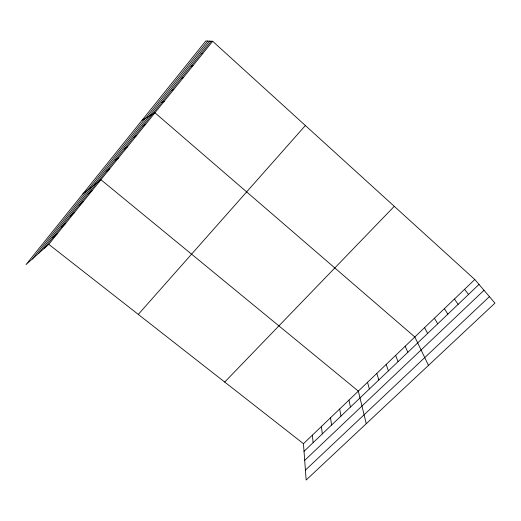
<?xml version="1.0" encoding="UTF-8"?>
<svg xmlns="http://www.w3.org/2000/svg" width="521" height="521" viewBox="0 0 521 521"><rect width="100%" height="100%" fill="white"/><g stroke="black" fill="none" stroke-linecap="round" stroke-linejoin="round"><path stroke-width="0.78" d="M32.289 259.009L207.684 41.061M38.391 253.571L209.54 41.139M44.031 248.55L211.246 41.211M48.766 244.336L212.672 41.276L474.813 279.51L494.95 303.118L306.153 480.023L303.463 443.697L48.766 244.336L26.05 264.557L205.775 40.977L212.672 41.276M138.286 314.41L305.371 125.522M224.707 382.056L394.28 206.323M303.463 443.697L474.813 279.51M304.03 451.323L479.014 284.433M304.694 460.369L484.009 290.295M305.417 470.118L489.421 296.638M52.647 237.869L57.225 233.857M61.354 227.078L65.776 223.262M70.159 216.156L74.418 212.555M79.062 205.118L83.158 201.731M88.062 193.962L91.989 190.784M82.832 193.923L100.924 179.719L358.337 391.115L366.263 423.697M106.095 171.598L109.684 168.863M115.128 160.396L118.541 157.896M124.259 149.071L127.495 146.798M133.493 137.622L136.548 135.59M142.832 126.049L145.698 124.252M142.051 120.253L154.945 112.79L414.833 336.983L428.496 365.384M161.823 102.494L164.297 101.204M171.481 90.517L173.76 89.482M181.249 78.404L183.32 77.636M191.135 66.154L192.991 65.653M201.132 53.754L202.773 53.533M464.563 289.331L468.529 294.43M454.416 299.054L458.148 304.329M444.367 308.679L447.878 314.13M434.423 318.207L437.712 323.821M424.582 327.644L427.65 333.42M405.188 346.231L407.832 352.32M395.634 355.381L398.07 361.626M386.172 364.446L388.412 370.841M376.8 373.427L378.845 379.965M367.526 382.31L369.376 388.998M348.966 400.095L350.438 407.064M339.685 408.992L340.968 416.09M330.496 417.796L331.59 425.032M321.398 426.517L322.31 433.882M312.385 435.146L313.128 442.648"/></g></svg>
